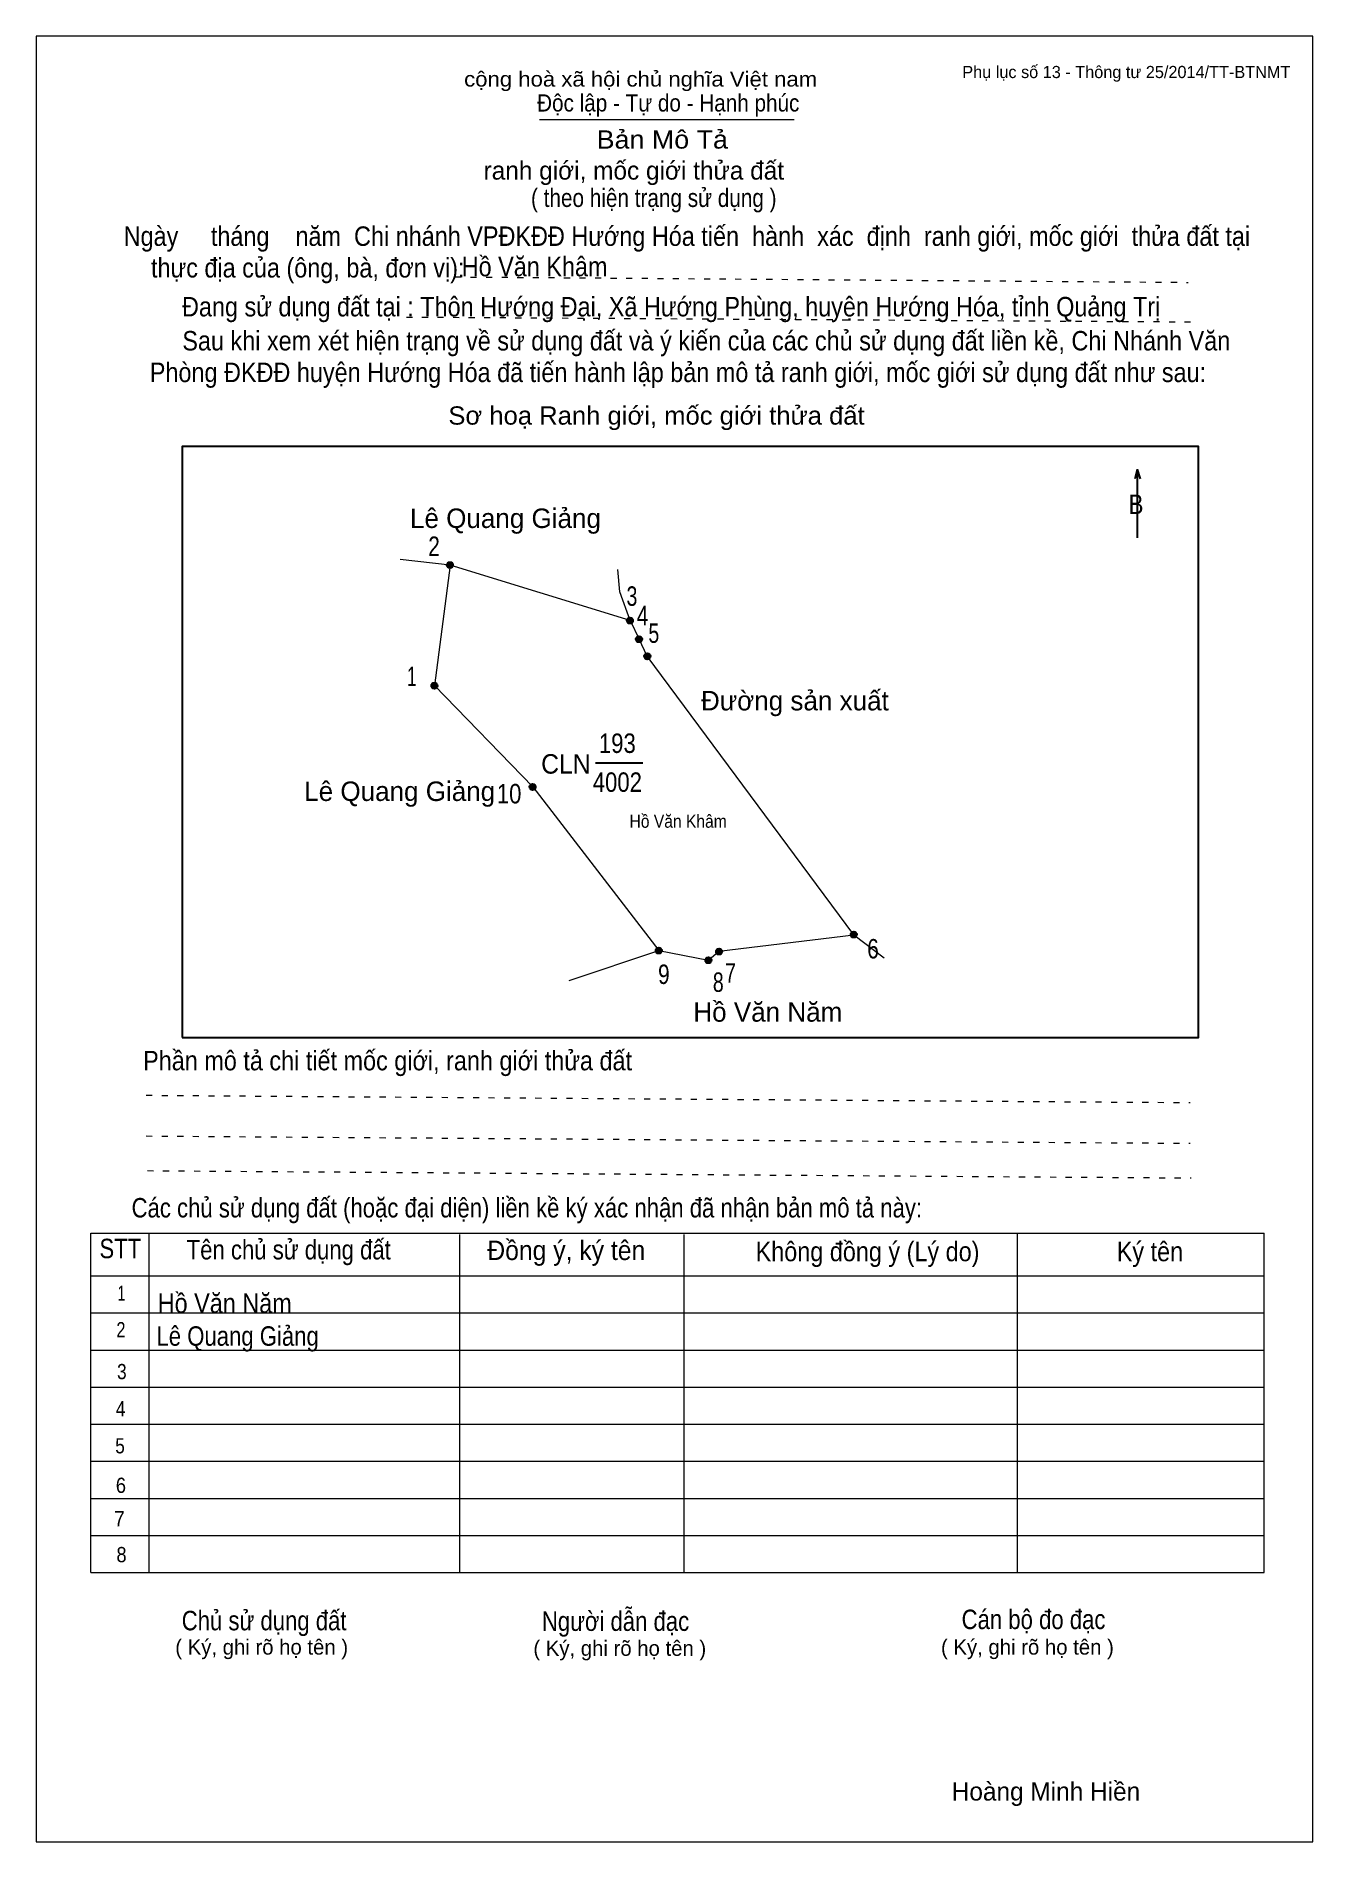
# Model space of a CAD drawing. Header units: centimetres. Extents: x 0 to 21, y 0 to 29.7.
import ezdxf
from ezdxf.enums import TextEntityAlignment as Align

# ---------------------------------------------------------------- set-up
doc = ezdxf.new("R2010")
doc.units = ezdxf.units.CM
doc.header["$LTSCALE"] = 0.13
doc.linetypes.add('DOTTED', pattern=[1.5, 0.3, -1.2])
for name, color, linetype, lineweight in [('1', 7, 'Continuous', 13), ('32', 7, 'Continuous', 25), ('33', 7, 'Continuous', 25), ('6', 7, 'Continuous', 13), ('62', 7, 'Continuous', 13)]:
    doc.layers.add(name, color=color, linetype=linetype, lineweight=lineweight)
for name, color, linetype in [('2', 7, 'Continuous'), ('34', 7, 'Continuous'), ('63', 7, 'Continuous')]:
    doc.layers.add(name, color=color, linetype=linetype)

msp = doc.modelspace()

# ---------------------------------------------------------------- hatches: boundary and pattern name
at = {"layer": '32'}
for points in [[(6.8565, 21.0004, 1), (6.7565, 21.0004, 1)], [(9.8174, 20.0871, 1), (9.7174, 20.0871, 1)], [(9.9661, 19.7806, 1), (9.8661, 19.7806, 1)], [(10.1026, 19.4996, 1), (10.0026, 19.4996, 1)], [(6.6012, 19.0153, 1), (6.5012, 19.0153, 1)], [(8.2157, 17.3503, 1), (8.1157, 17.3503, 1)], [(13.4988, 14.9221, 1), (13.3988, 14.9221, 1)], [(10.2911, 14.6597, 1), (10.1911, 14.6597, 1)], [(11.284, 14.6433, 1), (11.184, 14.6433, 1)], [(11.1076, 14.5004, 1), (11.0076, 14.5004, 1)]]:
    msp.add_hatch(color=256, dxfattribs=at).paths.add_polyline_path(points)

# ---------------------------------------------------------------- linework, layer by layer
at = {"layer": '1'}
msp.add_lwpolyline([(21, 0), (21, 29.7), (0, 29.7), (0, 0)], close=True, dxfattribs=at)
at = {"layer": '32'}
for centre in [(6.8065, 21.0004), (9.7674, 20.0871), (9.9161, 19.7806), (10.0526, 19.4996), (6.5512, 19.0153), (8.1657, 17.3503), (13.4488, 14.9221), (10.2411, 14.6597), (11.234, 14.6433), (11.0576, 14.5004)]:
    msp.add_circle(centre, 0.05, dxfattribs=at)
at = {"layer": '33'}
msp.add_line((9.2, 17.75), (9.98, 17.75), dxfattribs=at)
at = {"layer": '6'}
for p, q in [((6.81, 21), (5.99, 21.09)), ((9.77, 20.09), (6.81, 21)), ((9.77, 20.09), (9.92, 19.78)), ((13.45, 14.92), (13.95, 14.54)), ((8.77, 14.17), (10.24, 14.66))]:
    msp.add_line(p, q, dxfattribs=at)
for points in [[(6.81, 21), (6.55, 19.02), (8.17, 17.35), (10.24, 14.66)], [(9.77, 20.09), (9.6, 20.56), (9.57, 20.93)], [(13.45, 14.92), (10.05, 19.5), (9.92, 19.78)], [(10.24, 14.66), (11.06, 14.5), (11.23, 14.65), (13.45, 14.92)]]:
    msp.add_lwpolyline(points, dxfattribs=at)
at = {"layer": '62'}
for p, q in [((8.28, 28.33), (12.47, 28.33)), ((0.9, 10.01), (20.2, 10.01)), ((0.9, 4.43), (0.9, 10.01)), ((1.86, 4.43), (1.86, 10.01)), ((6.97, 4.43), (6.97, 9.99)), ((10.66, 4.43), (10.66, 9.99)), ((16.14, 4.43), (16.14, 10.01)), ((20.2, 4.43), (20.2, 10.01)), ((0.9, 9.31), (20.2, 9.31)), ((0.9, 8.7), (20.2, 8.7)), ((0.9, 8.09), (20.2, 8.09)), ((0.9, 7.48), (20.2, 7.48)), ((0.9, 6.87), (20.2, 6.87)), ((0.9, 6.26), (20.2, 6.26)), ((0.9, 5.65), (20.2, 5.65)), ((0.9, 5.04), (20.2, 5.04)), ((0.9, 4.43), (20.2, 4.43))]:
    msp.add_line(p, q, dxfattribs=at)
at = {"layer": '62', "linetype": 'DOTTED'}
for p, q in [((6.89, 25.74), (18.95, 25.65)), ((6.09, 25.08), (19.04, 25)), ((1.81, 12.28), (18.98, 12.16)), ((1.81, 11.61), (18.98, 11.49)), ((1.83, 11.04), (19, 10.92))]:
    msp.add_line(p, q, dxfattribs=at)
at = {"layer": '62', "lineweight": 25}
for p, q in [((18.11, 22.58), (18.11, 21.45)), ((18.11, 22.57), (18.07, 22.42)), ((18.11, 22.57), (18.16, 22.42))]:
    msp.add_line(p, q, dxfattribs=at)
msp.add_lwpolyline([(2.4, 13.23), (19.12, 13.23), (19.12, 22.95), (2.4, 22.95)], close=True, dxfattribs=at)

# ---------------------------------------------------------------- texts
at = {"layer": '2', "width": 0.9}
msp.add_text('Hồ Văn Khâm', height=0.2134, dxfattribs=at).set_placement((10.56, 16.68), align=Align.CENTER)
at = {"layer": '32'}
for s, width, p in [('2', 0.8, (6.545, 21.15)), ('3', 0.75, (9.8, 20.33)), ('4', 0.8, (9.975, 20.01)), ('5', 0.75, (10.16, 19.72)), ('1', 0.65, (6.18, 19.01)), ('10', 0.85, (7.78, 17.08)), ('6', 0.8, (13.765, 14.53)), ('9', 0.8, (10.325, 14.11)), ('8', 0.75, (11.22, 13.98)), ('7', 0.75, (11.42, 14.13))]:
    msp.add_text(s, height=0.32, dxfattribs=dict(at, width=width)).set_placement(p, align=Align.CENTER)
at = {"layer": '33'}
for s, p in [('Lê Quang Giảng', (7.72, 21.61)), ('Đường sản xuất', (12.48, 18.61)), ('Lê Quang Giảng', (5.98, 17.12)), ('Hồ Văn Năm', (12.035, 13.49))]:
    msp.add_text(s, height=0.32, dxfattribs=at).set_placement(p, align=Align.CENTER)
at = {"layer": '33', "width": 0.85}
for s, p in [('193', (9.56, 17.91)), ('4002', (9.56, 17.27))]:
    msp.add_text(s, height=0.32, dxfattribs=at).set_placement(p, align=Align.CENTER)
at = {"layer": '33', "width": 0.95}
msp.add_text('CLN', height=0.32, dxfattribs=at).set_placement((9.12, 17.57), align=Align.RIGHT)
at = {"layer": '34'}
for s, width, p in [('Hồ Văn Khâm', 0.9, (7, 25.75)), ('Hồ Văn Năm', 0.9, (2, 8.7)), ('Lê Quang Giảng', 0.85, (1.98, 8.16))]:
    msp.add_text(s, height=0.32, dxfattribs=dict(at, width=width)).set_placement(p)
at = {"layer": '62'}
for s, height, width, p in [('cộng hoà xã hội chủ nghĩa Việt nam', 0.2474, 1.1, (7.04, 28.87)), ('Độc lập - Tự do - Hạnh phúc', 0.2828, 0.9, (8.24, 28.46)), ('Bản Mô Tả', 0.3, 1.1, (9.22, 27.85)), ('( theo hiện trạng sử dụng )', 0.3, 0.85, (8.14, 26.89)), ('Ngày     tháng    năm  Chi nhánh VPĐKĐĐ Hướng Hóa tiến  hành  xác  định  ranh giới, mốc giới  thửa đất tại ', 0.32, 0.9, (1.44, 26.25)), ('thực địa của (ông, bà, đơn vị): ', 0.32, 0.9, (1.89, 25.73)), ('Đang sử dụng đất tại : Thôn Hướng Đại, Xã Hướng Phùng, huyện Hướng Hóa, tỉnh Quảng Trị', 0.32, 0.9, (2.4, 25.09)), ('     Sau khi xem xét hiện trạng về sử dụng đất và ý kiến của các chủ sử dụng đất liền kề, Chi Nhánh Văn ', 0.32, 0.9, (1.87, 24.53)), ('Phòng ĐKĐĐ huyện Hướng Hóa đã tiến hành lập bản mô tả ranh giới, mốc giới sử dụng đất như sau:', 0.32, 0.9, (1.87, 24.01)), ('Sơ hoạ Ranh giới, mốc giới thửa đất', 0.3, 1.05, (6.78, 23.31)), ('B', 0.32, 0.85, (17.97, 21.84)), ('Phần mô tả chi tiết mốc giới, ranh giới thửa đất ', 0.32, 0.9, (1.76, 12.69)), ('Các chủ sử dụng đất (hoặc đại diện) liền kề ký xác nhận đã nhận bản mô tả này:', 0.32, 0.85, (1.57, 10.27))]:
    msp.add_text(s, height=height, dxfattribs=dict(at, width=width)).set_placement(p)
msp.add_text('ranh giới, mốc giới thửa đất', height=0.3, dxfattribs=at).set_placement((7.36, 27.34))
for s, height, width, p in [('STT', 0.32, 0.85, (1.385, 9.6)), ('Tên chủ sử dụng đất', 0.32, 0.85, (4.155, 9.58)), ('Đồng ý, ký tên', 0.32, 0.95, (8.72, 9.57)), ('Không đồng ý (Lý do)', 0.32, 0.9, (13.675, 9.55)), ('Ký tên', 0.32, 0.9, (18.32, 9.55)), ('1', 0.25, 0.7, (1.405, 8.9)), ('2', 0.25, 0.8, (1.395, 8.3)), ('3', 0.25, 0.85, (1.41, 7.61)), ('4', 0.25, 0.85, (1.39, 7)), ('5', 0.25, 0.85, (1.38, 6.39)), ('6', 0.25, 0.9, (1.395, 5.74)), ('7', 0.25, 0.95, (1.37, 5.19)), ('8', 0.25, 0.9, (1.405, 4.6)), ('Người dẫn đạc', 0.32, 0.85, (9.53, 3.47)), ('Chủ sử dụng đất', 0.32, 0.85, (3.75, 3.48)), ('Cán bộ đo đạc', 0.32, 0.85, (16.405, 3.5))]:
    msp.add_text(s, height=height, dxfattribs=dict(at, width=width)).set_placement(p, align=Align.CENTER)
for p in [(3.71, 3.08), (9.6, 3.06), (16.305, 3.08)]:
    msp.add_text('( Ký, ghi rõ họ tên )', height=0.25, dxfattribs=at).set_placement(p, align=Align.CENTER)
at = {"layer": '63'}
msp.add_text('Phụ lục số 13 - Thông tư 25/2014/TT-BTNMT', height=0.2, dxfattribs=at).set_placement((20.63, 29.01), align=Align.RIGHT)
msp.add_text('Hoàng Minh Hiền', height=0.3, dxfattribs=at).set_placement((16.61, 0.68), align=Align.CENTER)

doc.saveas('drawing.dxf')
